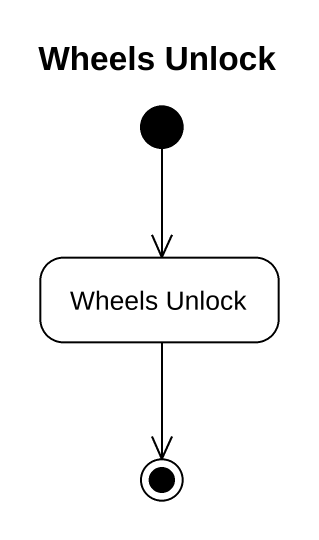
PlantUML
@startuml
title Wheels Unlock
hide empty description
state "Wheels Unlock" as Wheels_Unlock
[*] --> Wheels_Unlock
Wheels_Unlock --> [*]
@enduml
